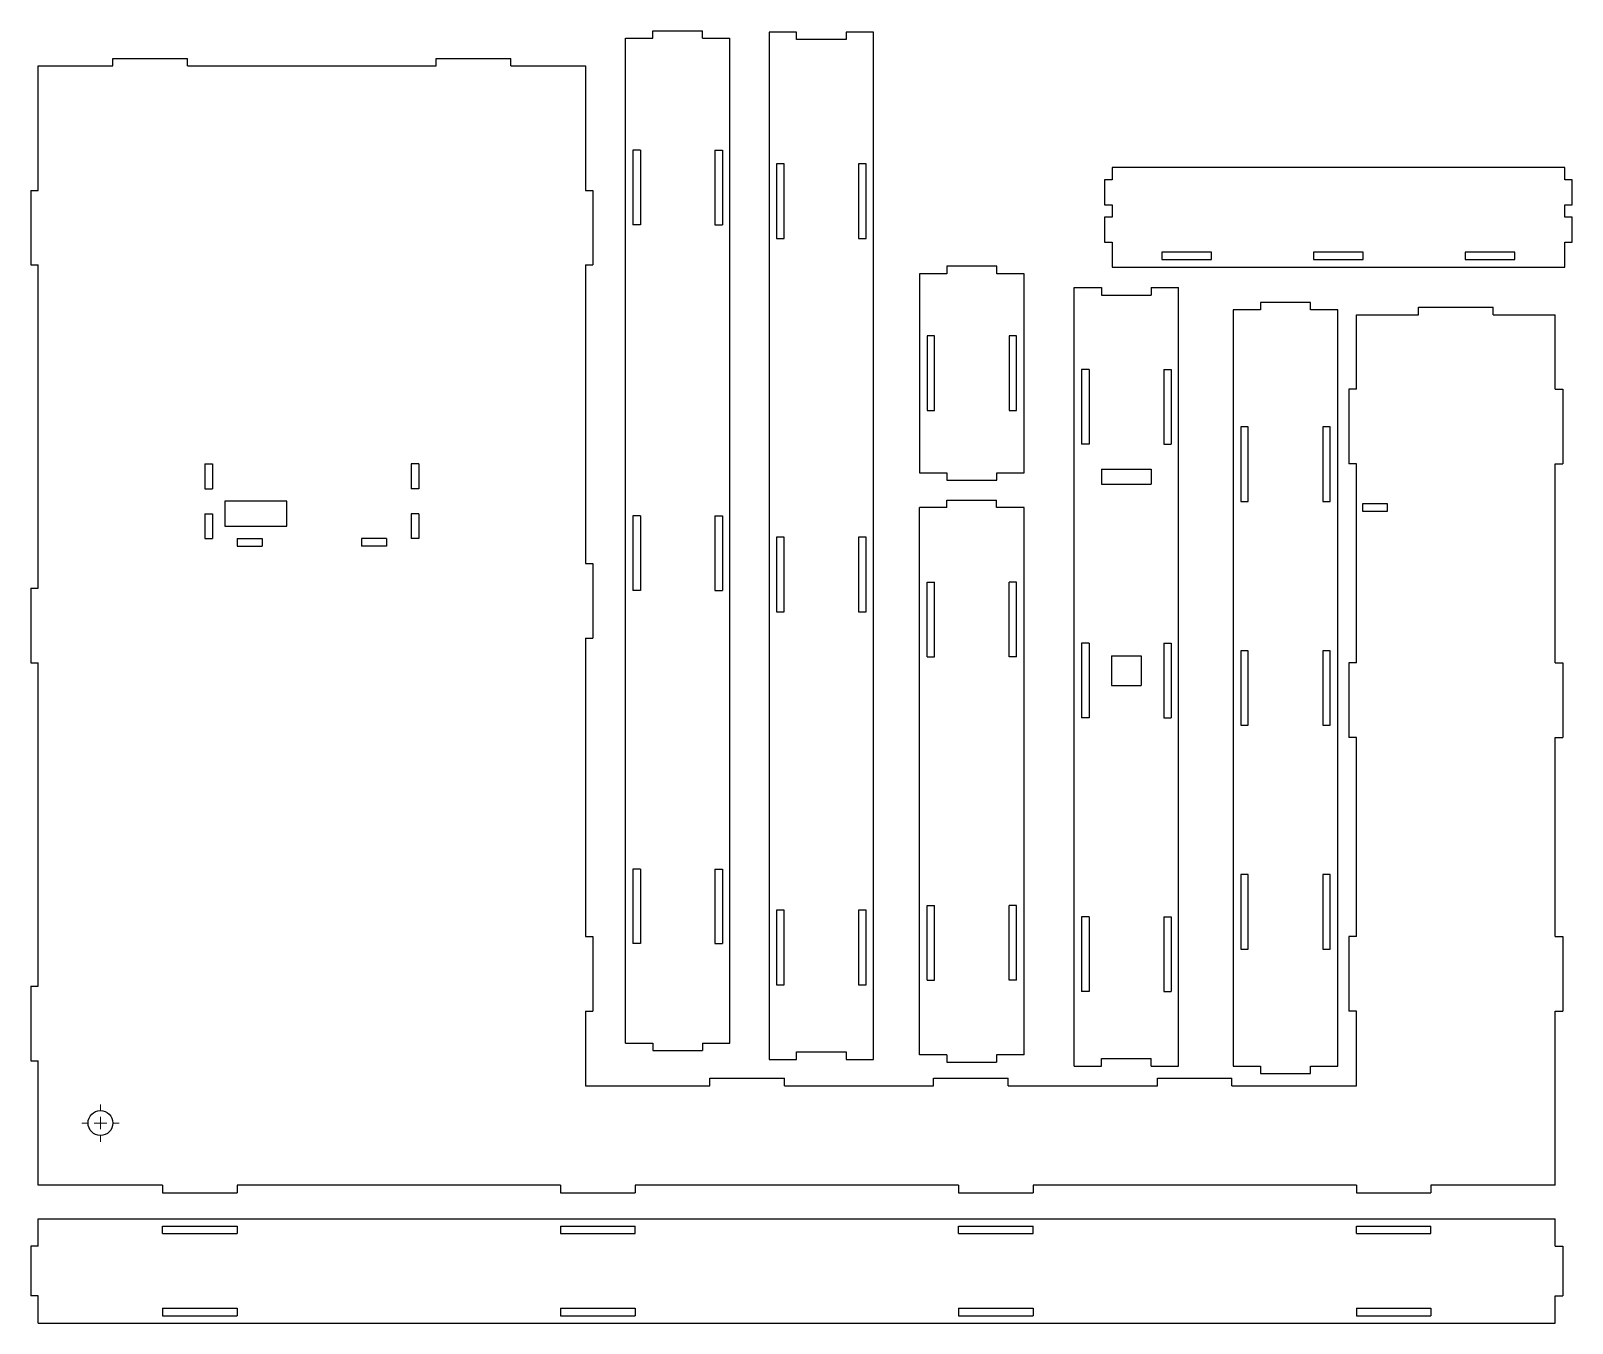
# Model space of a CAD drawing. Header units: millimetres. Extents: x 4721 to 6828, y 89 to 634.
# Drawn here: x 4721 to 5340, y 92 to 611 of the extents above; entities that cross this region are included whole.
import ezdxf

# ---------------------------------------------------------------- set-up
doc = ezdxf.new("R2010")
doc.units = ezdxf.units.MM

# ---------------------------------------------------------------- blocks, each defined once
blk = doc.blocks.new('SW_CENTERMARKSYMBOL_0')
at = {"color": 0, "linetype": 'Continuous', "lineweight": 0}
for p, q in [((0, 1), (0, 1.5)), ((-1, 0), (-1.5, 0)), ((0, 0), (-0.5, 0)), ((0, 0), (0, 0.5)), ((0, 0), (0, -0.5)), ((0, 0), (0.5, 0)), ((1, 0), (1.5, 0)), ((0, -1), (0, -1.5))]:
    blk.add_line(p, q, dxfattribs=at)

msp = doc.modelspace()

# ---------------------------------------------------------------- linework, layer by layer
at = {"color": 7, "linetype": 'Continuous', "lineweight": 25}
for p, q in [((4959.656, 204.271), (4959.656, 608.271)), ((4959.656, 608.271), (4970.656, 608.271)), ((4970.656, 608.271), (4970.656, 611.271)), ((4970.656, 611.271), (4990.656, 611.271)), ((4990.656, 608.271), (4990.656, 611.271)), ((4990.656, 608.271), (5001.656, 608.271)), ((5001.656, 204.271), (5001.656, 608.271)), ((5017.42, 610.735), (5017.42, 197.735)), ((5028.42, 610.735), (5017.42, 610.735)), ((5028.42, 607.735), (5028.42, 610.735)), ((5048.42, 607.735), (5028.42, 607.735)), ((5048.42, 610.735), (5048.42, 607.735)), ((5059.42, 610.735), (5048.42, 610.735)), ((5059.42, 197.735), (5059.42, 610.735)), ((4723.549, 547.139), (4723.549, 597.139)), ((4723.549, 597.139), (4753.549, 597.139)), ((4753.549, 597.139), (4753.549, 600.139)), ((4753.549, 600.139), (4783.549, 600.139)), ((4783.549, 597.139), (4783.549, 600.139)), ((4783.549, 597.139), (4883.549, 597.139)), ((4883.549, 597.139), (4883.549, 600.139)), ((4883.549, 600.139), (4913.549, 600.139)), ((4913.549, 597.139), (4913.549, 600.139)), ((4913.549, 597.139), (4943.549, 597.139)), ((4943.549, 597.139), (4943.549, 547.139)), ((4962.656, 563.271), (4962.656, 533.271)), ((4965.656, 563.271), (4962.656, 563.271)), ((4965.656, 563.271), (4965.656, 533.271)), ((4995.656, 563.271), (4995.656, 533.271)), ((4995.656, 563.271), (4998.656, 563.271)), ((4998.656, 563.271), (4998.656, 533.271)), ((5023.42, 557.735), (5020.42, 557.735)), ((5020.42, 557.735), (5020.42, 527.735)), ((5023.42, 527.735), (5023.42, 557.735)), ((5056.42, 557.735), (5053.42, 557.735)), ((5053.42, 557.735), (5053.42, 527.735)), ((5056.42, 527.735), (5056.42, 557.735)), ((5155.337, 556.308), (5155.337, 551.308)), ((5337.337, 556.308), (5155.337, 556.308)), ((5337.337, 551.308), (5337.337, 556.308)), ((4720.549, 547.139), (4720.549, 517.139)), ((4720.549, 547.139), (4723.549, 547.139)), ((4943.549, 547.139), (4946.549, 547.139)), ((4946.549, 547.139), (4946.549, 517.139)), ((5152.337, 551.308), (5152.337, 541.308)), ((5155.337, 551.308), (5152.337, 551.308)), ((5340.337, 551.308), (5337.337, 551.308)), ((5340.337, 541.308), (5340.337, 551.308)), ((5152.337, 541.308), (5155.337, 541.308)), ((5155.337, 541.308), (5155.337, 536.308)), ((5337.337, 541.308), (5340.337, 541.308)), ((5337.337, 536.308), (5337.337, 541.308)), ((4965.656, 533.271), (4962.656, 533.271)), ((4995.656, 533.271), (4998.656, 533.271)), ((5152.337, 536.308), (5152.337, 526.308)), ((5155.337, 536.308), (5152.337, 536.308)), ((5340.337, 536.308), (5337.337, 536.308)), ((5340.337, 526.308), (5340.337, 536.308)), ((5020.42, 527.735), (5023.42, 527.735)), ((5053.42, 527.735), (5056.42, 527.735)), ((5152.337, 526.308), (5155.337, 526.308)), ((5155.337, 526.308), (5155.337, 516.308)), ((5195.337, 522.308), (5175.337, 522.308)), ((5175.337, 522.308), (5175.337, 519.308)), ((5195.337, 519.308), (5195.337, 522.308)), ((5256.337, 522.308), (5236.337, 522.308)), ((5236.337, 522.308), (5236.337, 519.308)), ((5256.337, 519.308), (5256.337, 522.308)), ((5317.337, 522.308), (5297.337, 522.308)), ((5297.337, 522.308), (5297.337, 519.308)), ((5317.337, 519.308), (5317.337, 522.308)), ((5337.337, 526.308), (5340.337, 526.308)), ((5337.337, 516.308), (5337.337, 526.308)), ((4720.549, 517.139), (4723.549, 517.139)), ((4723.549, 387.139), (4723.549, 517.139)), ((4943.549, 517.139), (4946.549, 517.139)), ((4943.549, 517.139), (4943.549, 397.139)), ((5088.931, 516.587), (5088.931, 513.587)), ((5108.931, 516.587), (5088.931, 516.587)), ((5108.931, 513.587), (5108.931, 516.587)), ((5155.337, 516.308), (5337.337, 516.308)), ((5175.337, 519.308), (5195.337, 519.308)), ((5236.337, 519.308), (5256.337, 519.308)), ((5297.337, 519.308), (5317.337, 519.308)), ((5077.931, 513.587), (5077.931, 433.587)), ((5088.931, 513.587), (5077.931, 513.587)), ((5119.931, 513.587), (5108.931, 513.587)), ((5119.931, 433.587), (5119.931, 513.587)), ((5140.085, 195.046), (5140.085, 508.046)), ((5140.085, 508.046), (5151.085, 508.046)), ((5151.085, 508.046), (5151.085, 505.046)), ((5151.085, 505.046), (5171.085, 505.046)), ((5171.085, 508.046), (5171.085, 505.046)), ((5171.085, 508.046), (5182.085, 508.046)), ((5182.085, 195.046), (5182.085, 508.046)), ((5215.066, 502.045), (5215.066, 499.045)), ((5235.066, 502.045), (5215.066, 502.045)), ((5235.066, 499.045), (5235.066, 502.045)), ((5204.066, 499.045), (5204.066, 195.045)), ((5215.066, 499.045), (5204.066, 499.045)), ((5246.066, 499.045), (5235.066, 499.045)), ((5246.066, 195.045), (5246.066, 499.045)), ((5253.549, 467.139), (5253.549, 497.139)), ((5253.549, 497.139), (5278.549, 497.139)), ((5278.549, 497.139), (5278.549, 500.139)), ((5278.549, 500.139), (5308.549, 500.139)), ((5308.549, 497.139), (5308.549, 500.139)), ((5308.549, 497.139), (5333.549, 497.139)), ((5333.549, 467.139), (5333.549, 497.139)), ((5083.931, 488.587), (5080.931, 488.587)), ((5080.931, 488.587), (5080.931, 458.587)), ((5083.931, 458.587), (5083.931, 488.587)), ((5116.931, 488.587), (5113.931, 488.587)), ((5113.931, 488.587), (5113.931, 458.587)), ((5116.931, 458.587), (5116.931, 488.587)), ((5143.085, 475.046), (5143.085, 445.046)), ((5146.085, 475.046), (5143.085, 475.046)), ((5146.085, 475.046), (5146.085, 445.046)), ((5176.085, 475.046), (5176.085, 445.046)), ((5176.085, 475.046), (5179.085, 475.046)), ((5179.085, 475.046), (5179.085, 445.046)), ((5250.549, 467.139), (5250.549, 437.139)), ((5253.549, 467.139), (5250.549, 467.139)), ((5333.549, 467.139), (5336.549, 467.139)), ((5336.549, 467.139), (5336.549, 437.139)), ((5080.931, 458.587), (5083.931, 458.587)), ((5113.931, 458.587), (5116.931, 458.587)), ((5210.066, 452.045), (5207.066, 452.045)), ((5207.066, 452.045), (5207.066, 422.045)), ((5210.066, 422.045), (5210.066, 452.045)), ((5243.066, 452.045), (5240.066, 452.045)), ((5240.066, 452.045), (5240.066, 422.045)), ((5243.066, 422.045), (5243.066, 452.045)), ((5146.085, 445.046), (5143.085, 445.046)), ((5176.085, 445.046), (5179.085, 445.046)), ((4790.549, 437.139), (4790.549, 427.139)), ((4790.549, 437.139), (4793.549, 437.139)), ((4793.549, 437.139), (4793.549, 427.139)), ((4876.549, 437.139), (4873.549, 437.139)), ((4873.549, 437.139), (4873.549, 427.139)), ((4876.549, 437.139), (4876.549, 427.139)), ((5151.085, 435.046), (5151.085, 429.046)), ((5151.085, 435.046), (5171.085, 435.046)), ((5171.085, 435.046), (5171.085, 429.046)), ((5253.549, 437.139), (5250.549, 437.139)), ((5253.549, 357.139), (5253.549, 437.139)), ((5333.549, 437.139), (5336.549, 437.139)), ((5333.549, 357.139), (5333.549, 437.139)), ((5077.931, 433.587), (5088.931, 433.587)), ((5088.931, 433.587), (5088.931, 430.587)), ((5088.931, 430.587), (5108.931, 430.587)), ((5108.931, 430.587), (5108.931, 433.587)), ((5108.931, 433.587), (5119.931, 433.587)), ((5151.085, 429.046), (5171.085, 429.046)), ((4790.549, 427.139), (4793.549, 427.139)), ((4823.549, 422.139), (4798.549, 422.139)), ((4798.549, 422.139), (4798.549, 412.139)), ((4823.549, 412.139), (4823.549, 422.139)), ((4876.549, 427.139), (4873.549, 427.139)), ((5088.913, 419.61), (5088.913, 422.61)), ((5088.913, 422.61), (5108.913, 422.61)), ((5108.913, 419.61), (5108.913, 422.61)), ((5207.066, 422.045), (5210.066, 422.045)), ((5240.066, 422.045), (5243.066, 422.045)), ((4790.549, 417.139), (4790.549, 407.139)), ((4790.549, 417.139), (4793.549, 417.139)), ((4793.549, 417.139), (4793.549, 407.139)), ((4876.549, 417.139), (4873.549, 417.139)), ((4873.549, 417.139), (4873.549, 407.139)), ((4876.549, 417.139), (4876.549, 407.139)), ((4962.656, 416.271), (4962.656, 386.271)), ((4965.656, 416.271), (4962.656, 416.271)), ((4965.656, 416.271), (4965.656, 386.271)), ((4995.656, 416.271), (4995.656, 386.271)), ((4995.656, 416.271), (4998.656, 416.271)), ((4998.656, 416.271), (4998.656, 386.271)), ((5077.913, 199.61), (5077.913, 419.61)), ((5088.913, 419.61), (5077.913, 419.61)), ((5119.913, 419.61), (5108.913, 419.61)), ((5119.913, 199.61), (5119.913, 419.61)), ((5266.049, 421.139), (5256.049, 421.139)), ((5256.049, 421.139), (5256.049, 418.139)), ((5256.049, 418.139), (5266.049, 418.139)), ((5266.049, 418.139), (5266.049, 421.139)), ((4798.549, 412.139), (4823.549, 412.139)), ((4790.549, 407.139), (4793.549, 407.139)), ((4803.549, 407.139), (4813.549, 407.139)), ((4803.549, 407.139), (4803.549, 404.139)), ((4803.549, 404.139), (4813.549, 404.139)), ((4813.549, 407.139), (4813.549, 404.139)), ((4863.549, 407.139), (4853.549, 407.139)), ((4853.549, 407.139), (4853.549, 404.139)), ((4863.549, 404.139), (4853.549, 404.139)), ((4863.549, 407.139), (4863.549, 404.139)), ((4876.549, 407.139), (4873.549, 407.139)), ((5023.42, 407.735), (5020.42, 407.735)), ((5020.42, 407.735), (5020.42, 377.735)), ((5023.42, 377.735), (5023.42, 407.735)), ((5056.42, 407.735), (5053.42, 407.735)), ((5053.42, 407.735), (5053.42, 377.735)), ((5056.42, 377.735), (5056.42, 407.735)), ((4943.549, 397.139), (4946.549, 397.139)), ((4946.549, 397.139), (4946.549, 367.139)), ((4720.549, 387.139), (4720.549, 357.139)), ((4720.549, 387.139), (4723.549, 387.139)), ((4965.656, 386.271), (4962.656, 386.271)), ((4995.656, 386.271), (4998.656, 386.271)), ((5080.913, 389.61), (5083.913, 389.61)), ((5080.913, 359.61), (5080.913, 389.61)), ((5083.913, 359.61), (5083.913, 389.61)), ((5116.913, 389.61), (5113.913, 389.61)), ((5113.913, 359.61), (5113.913, 389.61)), ((5116.913, 359.61), (5116.913, 389.61)), ((5020.42, 377.735), (5023.42, 377.735)), ((5053.42, 377.735), (5056.42, 377.735)), ((4943.549, 367.139), (4946.549, 367.139)), ((4943.549, 367.139), (4943.549, 247.139)), ((5080.913, 359.61), (5083.913, 359.61)), ((5116.913, 359.61), (5113.913, 359.61)), ((5143.085, 365.046), (5143.085, 335.046)), ((5146.085, 365.046), (5143.085, 365.046)), ((5146.085, 365.046), (5146.085, 335.046)), ((5155.085, 360.046), (5155.085, 348.046)), ((5155.085, 360.046), (5167.085, 360.046)), ((5167.085, 360.046), (5167.085, 348.046)), ((5176.085, 365.046), (5176.085, 335.046)), ((5176.085, 365.046), (5179.085, 365.046)), ((5179.085, 365.046), (5179.085, 335.046)), ((5210.066, 362.045), (5207.066, 362.045)), ((5207.066, 362.045), (5207.066, 332.045)), ((5210.066, 332.045), (5210.066, 362.045)), ((5243.066, 362.045), (5240.066, 362.045)), ((5240.066, 362.045), (5240.066, 332.045)), ((5243.066, 332.045), (5243.066, 362.045)), ((4720.549, 357.139), (4723.549, 357.139)), ((4723.549, 227.139), (4723.549, 357.139)), ((5250.549, 357.139), (5250.549, 327.139)), ((5253.549, 357.139), (5250.549, 357.139)), ((5333.549, 357.139), (5336.549, 357.139)), ((5336.549, 357.139), (5336.549, 327.139)), ((5155.085, 348.046), (5167.085, 348.046)), ((5146.085, 335.046), (5143.085, 335.046)), ((5176.085, 335.046), (5179.085, 335.046)), ((5207.066, 332.045), (5210.066, 332.045)), ((5240.066, 332.045), (5243.066, 332.045)), ((5253.549, 327.139), (5250.549, 327.139)), ((5253.549, 247.139), (5253.549, 327.139)), ((5333.549, 327.139), (5336.549, 327.139)), ((5333.549, 247.139), (5333.549, 327.139)), ((4962.656, 274.271), (4962.656, 244.271)), ((4965.656, 274.271), (4962.656, 274.271)), ((4965.656, 274.271), (4965.656, 244.271)), ((4995.656, 274.271), (4995.656, 244.271)), ((4995.656, 274.271), (4998.656, 274.271)), ((4998.656, 274.271), (4998.656, 244.271)), ((5210.066, 272.045), (5207.066, 272.045)), ((5207.066, 272.045), (5207.066, 242.045)), ((5210.066, 242.045), (5210.066, 272.045)), ((5243.066, 272.045), (5240.066, 272.045)), ((5240.066, 272.045), (5240.066, 242.045)), ((5243.066, 242.045), (5243.066, 272.045)), ((5023.42, 257.735), (5020.42, 257.735)), ((5020.42, 257.735), (5020.42, 227.735)), ((5023.42, 227.735), (5023.42, 257.735)), ((5056.42, 257.735), (5053.42, 257.735)), ((5053.42, 257.735), (5053.42, 227.735)), ((5056.42, 227.735), (5056.42, 257.735)), ((5080.913, 259.61), (5083.913, 259.61)), ((5080.913, 229.61), (5080.913, 259.61)), ((5083.913, 229.61), (5083.913, 259.61)), ((5116.913, 259.61), (5113.913, 259.61)), ((5113.913, 229.61), (5113.913, 259.61)), ((5116.913, 229.61), (5116.913, 259.61)), ((5143.085, 255.046), (5143.085, 225.046)), ((5146.085, 255.046), (5143.085, 255.046)), ((5146.085, 255.046), (5146.085, 225.046)), ((5176.085, 255.046), (5176.085, 225.046)), ((5176.085, 255.046), (5179.085, 255.046)), ((5179.085, 255.046), (5179.085, 225.046)), ((4943.549, 247.139), (4946.549, 247.139)), ((4946.549, 247.139), (4946.549, 217.139)), ((4965.656, 244.271), (4962.656, 244.271)), ((4995.656, 244.271), (4998.656, 244.271)), ((5207.066, 242.045), (5210.066, 242.045)), ((5240.066, 242.045), (5243.066, 242.045)), ((5250.549, 247.139), (5250.549, 217.139)), ((5253.549, 247.139), (5250.549, 247.139)), ((5333.549, 247.139), (5336.549, 247.139)), ((5336.549, 247.139), (5336.549, 217.139)), ((5080.913, 229.61), (5083.913, 229.61)), ((5116.913, 229.61), (5113.913, 229.61)), ((4720.549, 227.139), (4720.549, 197.139)), ((4720.549, 227.139), (4723.549, 227.139)), ((5020.42, 227.735), (5023.42, 227.735)), ((5053.42, 227.735), (5056.42, 227.735)), ((5146.085, 225.046), (5143.085, 225.046)), ((5176.085, 225.046), (5179.085, 225.046)), ((4943.549, 217.139), (4946.549, 217.139)), ((4943.549, 217.139), (4943.549, 187.139)), ((5253.549, 217.139), (5250.549, 217.139)), ((5253.549, 187.139), (5253.549, 217.139)), ((5333.549, 217.139), (5336.549, 217.139)), ((5333.549, 147.139), (5333.549, 217.139)), ((4959.656, 204.271), (4970.656, 204.271)), ((4970.656, 204.271), (4970.656, 201.271)), ((4970.656, 201.271), (4990.656, 201.271)), ((4990.656, 204.271), (5001.656, 204.271)), ((4990.656, 204.271), (4990.656, 201.271)), ((5028.42, 200.735), (5048.42, 200.735)), ((5028.42, 197.735), (5028.42, 200.735)), ((5048.42, 200.735), (5048.42, 197.735)), ((5088.913, 199.61), (5077.913, 199.61)), ((5088.913, 199.61), (5088.913, 196.61)), ((5119.913, 199.61), (5108.913, 199.61)), ((5108.913, 199.61), (5108.913, 196.61)), ((4720.549, 197.139), (4723.549, 197.139)), ((4723.549, 147.139), (4723.549, 197.139)), ((5017.42, 197.735), (5028.42, 197.735)), ((5048.42, 197.735), (5059.42, 197.735)), ((5088.913, 196.61), (5108.913, 196.61)), ((5140.085, 195.046), (5151.085, 195.046)), ((5151.085, 198.046), (5171.085, 198.046)), ((5151.085, 195.046), (5151.085, 198.046)), ((5171.085, 195.046), (5171.085, 198.046)), ((5171.085, 195.046), (5182.085, 195.046)), ((5204.066, 195.045), (5215.066, 195.045)), ((5215.066, 195.045), (5215.066, 192.045)), ((5235.066, 195.045), (5246.066, 195.045)), ((5235.066, 192.045), (5235.066, 195.045)), ((4943.549, 187.139), (4993.549, 187.139)), ((4993.549, 187.139), (4993.549, 190.139)), ((4993.549, 190.139), (5023.549, 190.139)), ((5023.549, 187.139), (5023.549, 190.139)), ((5023.549, 187.139), (5083.549, 187.139)), ((5083.549, 187.139), (5083.549, 190.139)), ((5083.549, 190.139), (5113.549, 190.139)), ((5113.549, 187.139), (5113.549, 190.139)), ((5113.549, 187.139), (5173.549, 187.139)), ((5173.549, 187.139), (5173.549, 190.139)), ((5173.549, 190.139), (5203.549, 190.139)), ((5203.549, 187.139), (5203.549, 190.139)), ((5203.549, 187.139), (5253.549, 187.139)), ((5215.066, 192.045), (5235.066, 192.045)), ((4773.549, 147.139), (4723.549, 147.139)), ((4773.549, 147.139), (4773.549, 144.139)), ((4773.549, 144.139), (4803.549, 144.139)), ((4933.549, 147.139), (4803.549, 147.139)), ((4803.549, 147.139), (4803.549, 144.139)), ((4933.549, 147.139), (4933.549, 144.139)), ((4933.549, 144.139), (4963.549, 144.139)), ((5093.549, 147.139), (4963.549, 147.139)), ((4963.549, 147.139), (4963.549, 144.139)), ((5093.549, 147.139), (5093.549, 144.139)), ((5093.549, 144.139), (5123.549, 144.139)), ((5253.549, 147.139), (5123.549, 147.139)), ((5123.549, 147.139), (5123.549, 144.139)), ((5253.549, 147.139), (5253.549, 144.139)), ((5253.549, 144.139), (5283.549, 144.139)), ((5283.549, 147.139), (5283.549, 144.139)), ((5333.549, 147.139), (5283.549, 147.139)), ((4723.549, 122.684), (4723.549, 133.684)), ((4723.549, 133.684), (5333.549, 133.684)), ((4773.549, 127.684), (4773.549, 130.684)), ((4773.549, 130.684), (4803.549, 130.684)), ((4803.549, 130.684), (4803.549, 127.684)), ((4933.549, 130.684), (4963.549, 130.684)), ((4933.549, 130.684), (4933.549, 127.684)), ((4963.549, 127.684), (4963.549, 130.684)), ((5093.549, 130.684), (5123.549, 130.684)), ((5093.549, 127.684), (5093.549, 130.684)), ((5123.549, 127.684), (5123.549, 130.684)), ((5253.549, 130.684), (5283.549, 130.684)), ((5253.549, 127.684), (5253.549, 130.684)), ((5283.549, 127.684), (5283.549, 130.684)), ((5333.549, 122.684), (5333.549, 133.684)), ((4773.549, 127.684), (4803.549, 127.684)), ((4933.549, 127.684), (4963.549, 127.684)), ((5093.549, 127.684), (5123.549, 127.684)), ((5253.549, 127.684), (5283.549, 127.684)), ((4720.549, 122.684), (4720.549, 102.684)), ((4723.549, 122.684), (4720.549, 122.684)), ((5333.549, 122.684), (5336.549, 122.684)), ((5336.549, 122.684), (5336.549, 102.684)), ((4723.549, 102.684), (4720.549, 102.684)), ((4723.549, 91.684), (4723.549, 102.684)), ((5333.549, 102.684), (5336.549, 102.684)), ((5333.549, 91.684), (5333.549, 102.684)), ((4773.549, 97.684), (4773.549, 94.684)), ((4773.549, 97.684), (4803.549, 97.684)), ((4773.549, 94.684), (4803.549, 94.684)), ((4803.549, 97.684), (4803.549, 94.684)), ((4933.549, 97.684), (4933.549, 94.684)), ((4933.549, 97.684), (4963.549, 97.684)), ((4933.549, 94.684), (4963.549, 94.684)), ((4963.549, 97.684), (4963.549, 94.684)), ((5093.549, 97.684), (5093.549, 94.684)), ((5093.549, 97.684), (5123.549, 97.684)), ((5093.549, 94.684), (5123.549, 94.684)), ((5123.549, 97.684), (5123.549, 94.684)), ((5253.549, 97.684), (5253.549, 94.684)), ((5253.549, 97.684), (5283.549, 97.684)), ((5253.549, 94.684), (5283.549, 94.684)), ((5283.549, 97.684), (5283.549, 94.684)), ((4723.549, 91.684), (5333.549, 91.684))]:
    msp.add_line(p, q, dxfattribs=at)
msp.add_circle((4748.549, 172.139), 5, dxfattribs=at)

# ---------------------------------------------------------------- block references
at = {"color": 7, "linetype": 'Continuous', "lineweight": 0, "xscale": 5, "yscale": 5, "zscale": 5}
msp.add_blockref('SW_CENTERMARKSYMBOL_0', (4748.549, 172.139), dxfattribs=at)

doc.saveas('drawing.dxf')
